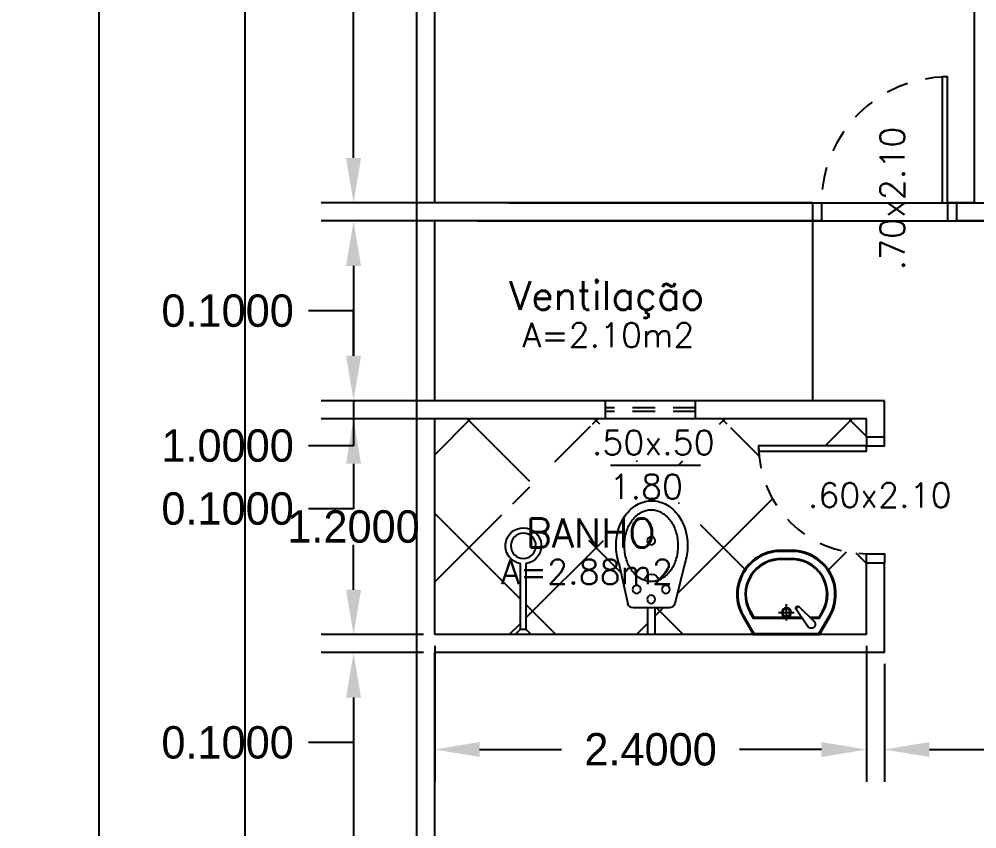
# Model space of a CAD drawing. Extents: x 1223 to 2114, y 507 to 973.
# Drawn here: x 1943.32 to 1948.64, y 627.24 to 631.74 of the extents above; entities that cross this region are included whole.
import ezdxf

# ---------------------------------------------------------------- set-up
doc = ezdxf.new("R2010")
doc.units = 0
doc.header["$MEASUREMENT"] = 0
doc.linetypes.add('HIDDEN2', pattern=[0.1875, 0.125, -0.0625])
doc.layers.get('0').update_dxf_attribs({"linetype": 'CONTINUOUS'})
doc.layers.get('DEFPOINTS').update_dxf_attribs({"linetype": 'CONTINUOUS'})
for name, color, linetype in [('BANHO_COZINHA', 7, 'CONTINUOUS'), ('JANELAS', 8, 'CONTINUOUS'), ('LL', 3, 'CONTINUOUS'), ('PAREDE', 2, 'CONTINUOUS'), ('PORTAS', 4, 'CONTINUOUS'), ('PROJECAO', 7, 'HIDDEN2')]:
    doc.layers.add(name, color=color, linetype=linetype)
doc.styles.add('PADRAO_TXT', font='romans.shx')
doc.dimstyles.get("Standard").update_dxf_attribs({"dimtxt": 0.18, "dimasz": 0.18, "dimexe": 0.18, "dimexo": 0.0625, "dimgap": 0.09, "dimtad": 0, "dimtih": 1, "dimtoh": 1, "dimdec": 4, "dimzin": 0, "dimdsep": 46, "dimtxsty": 'Standard', "dimcen": 0.09, "dimadec": 0, "dimazin": 0, "dimtfac": 1, "dimtdec": 4, "dimtofl": 0, "dimtmove": 0, "dimatfit": 3, "dimfxl": 0, "dimtolj": 1, "dimtzin": 0, "dimarcsym": 0})

# ---------------------------------------------------------------- blocks, each defined once
blk = doc.blocks.new('BIDE')
at = {"layer": 'BANHO_COZINHA'}
for p, q in [((-0.19, 0.3966), (-0.1341, 0.1715)), ((0.1761, 0.3966), (0.1267, 0.1722)), ((-0.105, 0.1487), (0.0974, 0.1487)), ((-0.0234, 0.1487), (-0.0234, -0.0013)), ((0.0166, 0.1487), (0.0166, -0.0013))]:
    blk.add_line(p, q, dxfattribs=at)
blk.add_lwpolyline([(0.1759, 0.396, 0.00058), (0.1761, 0.3966, 0.07973), (0.1918, 0.4946, 0.07973), (0.1761, 0.5926, 0.088644), (0.1336, 0.6713, 0.105072), (0.0667, 0.7264, 0.120616), (-0.0069, 0.7445, 0.120616), (-0.0806, 0.7264, 0.105072), (-0.1475, 0.6713, 0.088644), (-0.19, 0.5926, 0.07973), (-0.2057, 0.4946, 0.07973)], format="xyb", dxfattribs=at)
blk.add_lwpolyline([(-0.1522, 0.4946, 0.074892), (-0.1403, 0.4157, 0.085397), (-0.1086, 0.3532, 0.106179), (-0.058, 0.3088, 0.127661), (-0.0034, 0.2947, 0.127661), (0.0511, 0.3088, 0.106179), (0.1018, 0.3532, 0.085397), (0.1334, 0.4157, 0.074892), (0.1453, 0.4946, 0.074892), (0.1334, 0.5735, 0.085397), (0.1018, 0.6359, 0.106179), (0.0511, 0.6803, 0.127661), (-0.0034, 0.6945, 0.127661), (-0.058, 0.6803, 0.106179), (-0.1086, 0.6359, 0.085397), (-0.1403, 0.5735, 0.074892)], format="xyb", close=True, dxfattribs=at)
for centre in [(-0.0037, 0.5219), (-0.0847, 0.2515), (0.0773, 0.2515), (-0.0037, 0.1965)]:
    blk.add_circle(centre, 0.0226, dxfattribs=at)
for centre, radius, start, end in [((0.1076, 0.4946), 0.3132, 180, 198.2342), ((0.0515, 0.4761), 0.2542, 198.2342, 198.3671), ((-0.0058, 0.2971), 0.04, 5.7973, 171.7626), ((-0.105, 0.1787), 0.03, 193.9353, 270), ((0.0974, 0.1787), 0.03, 270, 347.5928)]:
    blk.add_arc(centre, radius, start, end, dxfattribs=at)
blk = doc.blocks.new('*X117')
at = {"color": 0}
for p, q in [((1945.6263, 629.3156), (1945.8262, 629.5155)), ((1946.1556, 629.1671), (1945.8073, 629.5155)), ((1946.503, 629.4851), (1946.5333, 629.5155)), ((1946.5447, 629.4851), (1946.5144, 629.5155)), ((1947.2101, 629.4851), (1947.2404, 629.5155)), ((1947.2519, 629.4851), (1947.2215, 629.5155)), ((1947.7976, 629.3655), (1947.9476, 629.5155)), ((1948.0263, 629.4178), (1947.9286, 629.5155)), ((1946.2947, 629.2768), (1946.4921, 629.4743)), ((1947.4291, 629.3079), (1947.2725, 629.4645)), ((1946.7531, 629.2768), (1946.7487, 629.2811)), ((1946.9823, 629.2573), (1947.0061, 629.2811)), ((1946.0607, 629.0428), (1946.1556, 629.1378)), ((1946.9741, 628.542), (1947.5034, 629.0713)), ((1946.9871, 629.0428), (1946.9823, 629.0476)), ((1946.1032, 628.5125), (1945.6263, 628.9893)), ((1945.6263, 628.6085), (1945.999, 628.9811)), ((1947.3502, 628.6796), (1947.1032, 628.9267)), ((1946.1332, 628.4082), (1946.5638, 628.8388)), ((1946.6614, 628.6614), (1946.484, 628.8388)), ((1947.8151, 628.6759), (1947.9151, 628.7759)), ((1948.0263, 628.7107), (1947.9688, 628.7682)), ((1946.3002, 628.3155), (1946.1332, 628.4825)), ((1946.8498, 628.4177), (1946.8962, 628.4642)), ((1947.0073, 628.3155), (1946.8586, 628.4642)), ((1946.0404, 628.3155), (1946.1032, 628.3782)), ((1946.7476, 628.3155), (1946.8098, 628.3777))]:
    blk.add_line(p, q, dxfattribs=at)
blk = doc.blocks.new('*D438')
at = {"layer": 'DEFPOINTS', "color": 0, "transparency": 16777216}
for p in [(1945.6263, 628.2155), (1945.1754, 625.0155), (1947.4263, 625.0155)]:
    blk.add_point(p, dxfattribs=at)
at = {"layer": 'PAREDE', "color": 0, "lineweight": -2, "transparency": 16777216}
for p, q in [((1945.5638, 628.2155), (1944.9954, 628.2155)), ((1947.3638, 625.0155), (1944.9954, 625.0155))]:
    blk.add_line(p, q, dxfattribs=at)
at = {"layer": 'PAREDE', "color": 7, "lineweight": -2, "transparency": 16777216}
for p, q in [((1945.1754, 627.9655), (1945.1754, 626.7955)), ((1945.1754, 625.2655), (1945.1754, 626.4355))]:
    blk.add_line(p, q, dxfattribs=at)
at = {"layer": 'PAREDE', "color": 7, "transparency": 16777216}
for points in [[(1945.1337, 627.9655), (1945.2171, 627.9655), (1945.1754, 628.2155)], [(1945.1337, 625.2655), (1945.2171, 625.2655), (1945.1754, 625.0155)]]:
    blk.add_solid(points, dxfattribs=at)
at = {"layer": 'PAREDE', "color": 0, "transparency": 16777216, "insert": (1945.1754, 626.6155), "char_height": 0.18, "attachment_point": 5}
blk.add_mtext('\\A1;3.2000', dxfattribs=at)
blk = doc.blocks.new('*D439')
at = {"layer": 'DEFPOINTS', "color": 0, "transparency": 16777216}
for p in [(1945.9763, 630.7155), (1945.7995, 630.6155), (1951.6568, 630.6155)]:
    blk.add_point(p, dxfattribs=at)
at = {"layer": 'PAREDE', "color": 7, "lineweight": -2, "transparency": 16777216}
for p, q in [((1951.6568, 630.9655), (1951.6568, 631.2155)), ((1951.6568, 630.3655), (1951.6568, 630.1155)), ((1951.6568, 630.1155), (1951.4068, 630.1155))]:
    blk.add_line(p, q, dxfattribs=at)
at = {"layer": 'PAREDE', "color": 0, "lineweight": -2, "transparency": 16777216}
for p, q in [((1946.0388, 630.7155), (1951.8368, 630.7155)), ((1945.862, 630.6155), (1951.8368, 630.6155))]:
    blk.add_line(p, q, dxfattribs=at)
at = {"layer": 'PAREDE', "color": 7, "transparency": 16777216}
for points in [[(1951.6151, 630.9655), (1951.6984, 630.9655), (1951.6568, 630.7155)], [(1951.6151, 630.3655), (1951.6984, 630.3655), (1951.6568, 630.6155)]]:
    blk.add_solid(points, dxfattribs=at)
at = {"layer": 'PAREDE', "color": 0, "transparency": 16777216, "insert": (1950.9568, 630.1155), "char_height": 0.18, "attachment_point": 5}
blk.add_mtext('\\A1;0.1000', dxfattribs=at)
blk = doc.blocks.new('*D440')
at = {"layer": 'DEFPOINTS', "color": 0, "transparency": 16777216}
for p in [(1945.7995, 630.6155), (1949.6763, 625.0155), (1951.6568, 625.0155)]:
    blk.add_point(p, dxfattribs=at)
at = {"layer": 'PAREDE', "color": 0, "lineweight": -2, "transparency": 16777216}
for p, q in [((1945.862, 630.6155), (1951.8368, 630.6155)), ((1949.7388, 625.0155), (1951.8368, 625.0155))]:
    blk.add_line(p, q, dxfattribs=at)
at = {"layer": 'PAREDE', "color": 7, "lineweight": -2, "transparency": 16777216}
for p, q in [((1951.6568, 630.3655), (1951.6568, 627.9955)), ((1951.6568, 625.2655), (1951.6568, 627.6355))]:
    blk.add_line(p, q, dxfattribs=at)
at = {"layer": 'PAREDE', "color": 7, "transparency": 16777216}
for points in [[(1951.6151, 630.3655), (1951.6984, 630.3655), (1951.6568, 630.6155)], [(1951.6151, 625.2655), (1951.6984, 625.2655), (1951.6568, 625.0155)]]:
    blk.add_solid(points, dxfattribs=at)
at = {"layer": 'PAREDE', "color": 0, "transparency": 16777216, "insert": (1951.6568, 627.8155), "char_height": 0.18, "attachment_point": 5}
blk.add_mtext('\\A1;5.6000', dxfattribs=at)
blk = doc.blocks.new('*D441')
at = {"layer": 'DEFPOINTS', "color": 0, "transparency": 16777216}
for p in [(1945.6263, 628.3155), (1948.0263, 628.3155), (1948.0263, 627.6769)]:
    blk.add_point(p, dxfattribs=at)
at = {"layer": 'PAREDE', "color": 0, "lineweight": -2, "transparency": 16777216}
for p, q in [((1945.6263, 628.253), (1945.6263, 627.4969)), ((1948.0263, 628.253), (1948.0263, 627.4969))]:
    blk.add_line(p, q, dxfattribs=at)
at = {"layer": 'PAREDE', "color": 7, "lineweight": -2, "transparency": 16777216}
for p, q in [((1945.8763, 627.6769), (1946.3313, 627.6769)), ((1947.7763, 627.6769), (1947.3213, 627.6769))]:
    blk.add_line(p, q, dxfattribs=at)
at = {"layer": 'PAREDE', "color": 7, "transparency": 16777216}
for points in [[(1945.8763, 627.7186), (1945.8763, 627.6352), (1945.6263, 627.6769)], [(1947.7763, 627.7186), (1947.7763, 627.6352), (1948.0263, 627.6769)]]:
    blk.add_solid(points, dxfattribs=at)
at = {"layer": 'PAREDE', "color": 0, "transparency": 16777216, "insert": (1946.8263, 627.6769), "char_height": 0.18, "attachment_point": 5}
blk.add_mtext('\\A1;2.4000', dxfattribs=at)
blk = doc.blocks.new('*D447')
at = {"layer": 'DEFPOINTS', "color": 0, "transparency": 16777216}
for p in [(1945.9763, 634.2155), (1945.9763, 630.7155), (1951.6568, 630.7155)]:
    blk.add_point(p, dxfattribs=at)
at = {"layer": 'PAREDE', "color": 0, "lineweight": -2, "transparency": 16777216}
for p, q in [((1946.0388, 634.2155), (1951.8368, 634.2155)), ((1946.0388, 630.7155), (1951.8368, 630.7155))]:
    blk.add_line(p, q, dxfattribs=at)
at = {"layer": 'PAREDE', "color": 7, "lineweight": -2, "transparency": 16777216}
for p, q in [((1951.6568, 633.9655), (1951.6568, 632.6455)), ((1951.6568, 630.9655), (1951.6568, 632.2855))]:
    blk.add_line(p, q, dxfattribs=at)
at = {"layer": 'PAREDE', "color": 7, "transparency": 16777216}
for points in [[(1951.6151, 633.9655), (1951.6984, 633.9655), (1951.6568, 634.2155)], [(1951.6151, 630.9655), (1951.6984, 630.9655), (1951.6568, 630.7155)]]:
    blk.add_solid(points, dxfattribs=at)
at = {"layer": 'PAREDE', "color": 0, "transparency": 16777216, "insert": (1951.6568, 632.4655), "char_height": 0.18, "attachment_point": 5}
blk.add_mtext('\\A1;3.5000', dxfattribs=at)
blk = doc.blocks.new('CHUV')
at = {"layer": 'BANHO_COZINHA'}
for p, q in [((0, 0.045), (0, -0.045)), ((0.03, 0.015), (0, 0.045)), ((0.395, 0.015), (0.03, 0.015)), ((0.03, -0.015), (0.03, 0.015)), ((0, -0.045), (0.03, -0.015)), ((0.03, -0.015), (0.3953, -0.015))]:
    blk.add_line(p, q, dxfattribs=at)
blk.add_circle((0.494, 0.0009), 0.07, dxfattribs=at)
blk.add_arc((0.494, 0.0009), 0.1, 189.1456, 171.891, dxfattribs=at)
blk = doc.blocks.new('*D452')
at = {"layer": 'DEFPOINTS', "color": 0, "transparency": 16777216}
for p in [(1945.7995, 629.5155), (1945.1754, 628.3155), (1945.6263, 628.3155)]:
    blk.add_point(p, dxfattribs=at)
at = {"layer": 'PAREDE', "color": 0, "lineweight": -2, "transparency": 16777216}
for p, q in [((1945.737, 629.5155), (1944.9954, 629.5155)), ((1945.5638, 628.3155), (1944.9954, 628.3155))]:
    blk.add_line(p, q, dxfattribs=at)
at = {"layer": 'PAREDE', "color": 7, "lineweight": -2, "transparency": 16777216}
for p, q in [((1945.1754, 629.2655), (1945.1754, 629.0955)), ((1945.1754, 628.5655), (1945.1754, 628.7355))]:
    blk.add_line(p, q, dxfattribs=at)
at = {"layer": 'PAREDE', "color": 7, "transparency": 16777216}
for points in [[(1945.1337, 629.2655), (1945.2171, 629.2655), (1945.1754, 629.5155)], [(1945.1337, 628.5655), (1945.2171, 628.5655), (1945.1754, 628.3155)]]:
    blk.add_solid(points, dxfattribs=at)
at = {"layer": 'PAREDE', "color": 0, "transparency": 16777216, "insert": (1945.1754, 628.9155), "char_height": 0.18, "attachment_point": 5}
blk.add_mtext('\\A1;1.2000', dxfattribs=at)
blk = doc.blocks.new('*D454')
at = {"layer": 'DEFPOINTS', "color": 0, "transparency": 16777216}
for p in [(1945.6263, 628.3155), (1945.1754, 628.2155), (1945.6263, 628.2155)]:
    blk.add_point(p, dxfattribs=at)
at = {"layer": 'PAREDE', "color": 7, "lineweight": -2, "transparency": 16777216}
for p, q in [((1945.1754, 628.5655), (1945.1754, 628.8155)), ((1945.1754, 627.9655), (1945.1754, 627.7155)), ((1945.1754, 627.7155), (1944.9254, 627.7155))]:
    blk.add_line(p, q, dxfattribs=at)
at = {"layer": 'PAREDE', "color": 0, "lineweight": -2, "transparency": 16777216}
for p, q in [((1945.5638, 628.3155), (1944.9954, 628.3155)), ((1945.5638, 628.2155), (1944.9954, 628.2155))]:
    blk.add_line(p, q, dxfattribs=at)
at = {"layer": 'PAREDE', "color": 7, "transparency": 16777216}
for points in [[(1945.1337, 628.5655), (1945.2171, 628.5655), (1945.1754, 628.3155)], [(1945.1337, 627.9655), (1945.2171, 627.9655), (1945.1754, 628.2155)]]:
    blk.add_solid(points, dxfattribs=at)
at = {"layer": 'PAREDE', "color": 0, "transparency": 16777216, "insert": (1944.4754, 627.7155), "char_height": 0.18, "attachment_point": 5}
blk.add_mtext('\\A1;0.1000', dxfattribs=at)
blk = doc.blocks.new('*D455')
at = {"layer": 'DEFPOINTS', "color": 0, "transparency": 16777216}
for p in [(1945.6263, 634.2155), (1945.1754, 630.7155), (1945.7995, 630.7155)]:
    blk.add_point(p, dxfattribs=at)
at = {"layer": 'PAREDE', "color": 0, "lineweight": -2, "transparency": 16777216}
for p, q in [((1945.5638, 634.2155), (1944.9954, 634.2155)), ((1945.737, 630.7155), (1944.9954, 630.7155))]:
    blk.add_line(p, q, dxfattribs=at)
at = {"layer": 'PAREDE', "color": 7, "lineweight": -2, "transparency": 16777216}
for p, q in [((1945.1754, 633.9655), (1945.1754, 632.6455)), ((1945.1754, 630.9655), (1945.1754, 632.2855))]:
    blk.add_line(p, q, dxfattribs=at)
at = {"layer": 'PAREDE', "color": 7, "transparency": 16777216}
for points in [[(1945.1337, 633.9655), (1945.2171, 633.9655), (1945.1754, 634.2155)], [(1945.1337, 630.9655), (1945.2171, 630.9655), (1945.1754, 630.7155)]]:
    blk.add_solid(points, dxfattribs=at)
at = {"layer": 'PAREDE', "color": 0, "transparency": 16777216, "insert": (1945.1754, 632.4655), "char_height": 0.18, "attachment_point": 5}
blk.add_mtext('\\A1;3.5000', dxfattribs=at)
blk = doc.blocks.new('*D456')
at = {"layer": 'DEFPOINTS', "color": 0, "transparency": 16777216}
for p in [(1945.7995, 630.7155), (1945.1754, 630.6155), (1945.7995, 630.6155)]:
    blk.add_point(p, dxfattribs=at)
at = {"layer": 'PAREDE', "color": 7, "lineweight": -2, "transparency": 16777216}
for p, q in [((1945.1754, 630.9655), (1945.1754, 631.2155)), ((1945.1754, 630.3655), (1945.1754, 630.1155)), ((1945.1754, 630.1155), (1944.9254, 630.1155))]:
    blk.add_line(p, q, dxfattribs=at)
at = {"layer": 'PAREDE', "color": 0, "lineweight": -2, "transparency": 16777216}
for p, q in [((1945.737, 630.7155), (1944.9954, 630.7155)), ((1945.737, 630.6155), (1944.9954, 630.6155))]:
    blk.add_line(p, q, dxfattribs=at)
at = {"layer": 'PAREDE', "color": 7, "transparency": 16777216}
for points in [[(1945.1337, 630.9655), (1945.2171, 630.9655), (1945.1754, 630.7155)], [(1945.1337, 630.3655), (1945.2171, 630.3655), (1945.1754, 630.6155)]]:
    blk.add_solid(points, dxfattribs=at)
at = {"layer": 'PAREDE', "color": 0, "transparency": 16777216, "insert": (1944.4754, 630.1155), "char_height": 0.18, "attachment_point": 5}
blk.add_mtext('\\A1;0.1000', dxfattribs=at)
blk = doc.blocks.new('*D457')
at = {"layer": 'DEFPOINTS', "color": 0, "transparency": 16777216}
for p in [(1945.7995, 630.6155), (1945.1754, 629.6155), (1945.7995, 629.6155)]:
    blk.add_point(p, dxfattribs=at)
at = {"layer": 'PAREDE', "color": 0, "lineweight": -2, "transparency": 16777216}
for p, q in [((1945.737, 630.6155), (1944.9954, 630.6155)), ((1945.737, 629.6155), (1944.9954, 629.6155))]:
    blk.add_line(p, q, dxfattribs=at)
at = {"layer": 'PAREDE', "color": 7, "lineweight": -2, "transparency": 16777216}
for p, q in [((1945.1754, 630.3655), (1945.1754, 629.8655)), ((1945.1754, 629.6155), (1945.1754, 629.3655)), ((1945.1754, 629.3655), (1944.9254, 629.3655))]:
    blk.add_line(p, q, dxfattribs=at)
at = {"layer": 'PAREDE', "color": 7, "transparency": 16777216}
for points in [[(1945.1337, 630.3655), (1945.2171, 630.3655), (1945.1754, 630.6155)], [(1945.1337, 629.8655), (1945.2171, 629.8655), (1945.1754, 629.6155)]]:
    blk.add_solid(points, dxfattribs=at)
at = {"layer": 'PAREDE', "color": 0, "transparency": 16777216, "insert": (1944.4754, 629.3655), "char_height": 0.18, "attachment_point": 5}
blk.add_mtext('\\A1;1.0000', dxfattribs=at)
blk = doc.blocks.new('*D458')
at = {"layer": 'DEFPOINTS', "color": 0, "transparency": 16777216}
for p in [(1945.7995, 629.6155), (1945.1754, 629.5155), (1945.7995, 629.5155)]:
    blk.add_point(p, dxfattribs=at)
at = {"layer": 'PAREDE', "color": 7, "lineweight": -2, "transparency": 16777216}
for p, q in [((1945.1754, 629.8655), (1945.1754, 630.1155)), ((1945.1754, 629.2655), (1945.1754, 629.0155)), ((1945.1754, 629.0155), (1944.9254, 629.0155))]:
    blk.add_line(p, q, dxfattribs=at)
at = {"layer": 'PAREDE', "color": 0, "lineweight": -2, "transparency": 16777216}
for p, q in [((1945.737, 629.6155), (1944.9954, 629.6155)), ((1945.737, 629.5155), (1944.9954, 629.5155))]:
    blk.add_line(p, q, dxfattribs=at)
at = {"layer": 'PAREDE', "color": 7, "transparency": 16777216}
for points in [[(1945.1337, 629.8655), (1945.2171, 629.8655), (1945.1754, 629.6155)], [(1945.1337, 629.2655), (1945.2171, 629.2655), (1945.1754, 629.5155)]]:
    blk.add_solid(points, dxfattribs=at)
at = {"layer": 'PAREDE', "color": 0, "transparency": 16777216, "insert": (1944.4754, 629.0155), "char_height": 0.18, "attachment_point": 5}
blk.add_mtext('\\A1;0.1000', dxfattribs=at)
blk = doc.blocks.new('LAVAT2')
at = {"layer": 'BANHO_COZINHA'}
for p, q in [((0.0004, 0.0791), (0.0004, 0.1703)), ((-0.1541, 0.0735), (-0.0696, 0.1573)), ((-0.1213, 0.0424), (-0.0529, 0.1435)), ((-0.0529, 0.1435), (-0.0696, 0.1573)), ((-0.0422, 0.1216), (0.0447, 0.1216))]:
    blk.add_line(p, q, dxfattribs=at)
for points in [[(-0.0193, 0.4676), (0.0193, 0.4676, -0.595397), (0.2423, 0.1008), (0.1841, 0), (-0.1841, 0), (-0.2423, 0.1008, -0.595397)], [(-0.0195, 0.462), (0.0195, 0.462, -0.59561), (0.2375, 0.1036), (0.1809, 0.0056), (-0.1809, 0.0056), (-0.2375, 0.1036, -0.59561)]]:
    blk.add_lwpolyline(points, format="xyb", close=True, dxfattribs=at)
for points in [[(-0.135, 0.0924), (-0.1843, 0.0924), (-0.2026, 0.1242, -0.598795), (-0.0193, 0.4216), (0.0193, 0.4216, -0.599099), (0.2026, 0.124), (0.1843, 0.0924), (-0.0875, 0.0924)], [(-0.1304, 0.097), (-0.1817, 0.097), (-0.1987, 0.1265, -0.599051), (-0.0195, 0.417), (0.0195, 0.417, -0.599358), (0.1986, 0.1263), (0.1817, 0.097), (-0.0844, 0.097)], [(-0.1535, 0.0741, 1.201911), (-0.1175, 0.0481, 1.201911)]]:
    blk.add_lwpolyline(points, format="xyb", dxfattribs=at)
for radius in [0.0263, 0.0209]:
    blk.add_circle((0, 0.1223), radius, dxfattribs=at)
blk.add_arc((-0.0646, 0.1464), 0.012, 346.1488, 114.5815, dxfattribs=at)
blk = doc.blocks.new('*D475')
at = {"layer": 'DEFPOINTS', "color": 0, "transparency": 16777216}
for p in [(1948.1263, 628.2155), (1950.9263, 628.2155), (1950.9263, 627.6769)]:
    blk.add_point(p, dxfattribs=at)
at = {"layer": 'PAREDE', "color": 0, "lineweight": -2, "transparency": 16777216}
for p, q in [((1948.1263, 628.153), (1948.1263, 627.4969)), ((1950.9263, 628.153), (1950.9263, 627.4969))]:
    blk.add_line(p, q, dxfattribs=at)
at = {"layer": 'PAREDE', "color": 7, "lineweight": -2, "transparency": 16777216}
for p, q in [((1948.3763, 627.6769), (1949.0313, 627.6769)), ((1950.6763, 627.6769), (1950.0213, 627.6769))]:
    blk.add_line(p, q, dxfattribs=at)
at = {"layer": 'PAREDE', "color": 7, "transparency": 16777216}
for points in [[(1948.3763, 627.7186), (1948.3763, 627.6352), (1948.1263, 627.6769)], [(1950.6763, 627.7186), (1950.6763, 627.6352), (1950.9263, 627.6769)]]:
    blk.add_solid(points, dxfattribs=at)
at = {"layer": 'PAREDE', "color": 0, "transparency": 16777216, "insert": (1949.5263, 627.6769), "char_height": 0.18, "attachment_point": 5}
blk.add_mtext('\\A1;2.8000', dxfattribs=at)
blk = doc.blocks.new('*D476')
at = {"layer": 'DEFPOINTS', "color": 0, "transparency": 16777216}
for p in [(1948.0263, 628.3155), (1948.1263, 628.2155), (1948.1263, 627.6769)]:
    blk.add_point(p, dxfattribs=at)
at = {"layer": 'PAREDE', "color": 0, "lineweight": -2, "transparency": 16777216}
for p, q in [((1948.0263, 628.253), (1948.0263, 627.4969)), ((1948.1263, 628.153), (1948.1263, 627.4969))]:
    blk.add_line(p, q, dxfattribs=at)
at = {"layer": 'PAREDE', "color": 7, "lineweight": -2, "transparency": 16777216}
for p, q in [((1947.7763, 627.6769), (1947.5263, 627.6769)), ((1948.3763, 627.6769), (1948.6263, 627.6769))]:
    blk.add_line(p, q, dxfattribs=at)
at = {"layer": 'PAREDE', "color": 7, "transparency": 16777216}
for points in [[(1947.7763, 627.7186), (1947.7763, 627.6352), (1948.0263, 627.6769)], [(1948.3763, 627.7186), (1948.3763, 627.6352), (1948.1263, 627.6769)]]:
    blk.add_solid(points, dxfattribs=at)
at = {"layer": 'PAREDE', "color": 0, "transparency": 16777216, "insert": (1949.0763, 627.6769), "char_height": 0.18, "attachment_point": 5}
blk.add_mtext('\\A1;0.1000', dxfattribs=at)
blk = doc.blocks.new('*D510')
at = {"layer": 'DEFPOINTS', "color": 0, "transparency": 16777216}
for p in [(1945.6263, 635.6155), (1944.5714, 618.3155), (1945.5263, 618.3155)]:
    blk.add_point(p, dxfattribs=at)
at = {"layer": 'PAREDE', "color": 0, "lineweight": -2, "transparency": 16777216}
for p, q in [((1945.5638, 635.6155), (1944.3914, 635.6155)), ((1945.4638, 618.3155), (1944.3914, 618.3155))]:
    blk.add_line(p, q, dxfattribs=at)
at = {"layer": 'PAREDE', "color": 7, "lineweight": -2, "transparency": 16777216}
for p, q in [((1944.5714, 635.3655), (1944.5714, 627.1455)), ((1944.5714, 618.5655), (1944.5714, 626.7855))]:
    blk.add_line(p, q, dxfattribs=at)
at = {"layer": 'PAREDE', "color": 7, "transparency": 16777216}
for points in [[(1944.5297, 635.3655), (1944.6131, 635.3655), (1944.5714, 635.6155)], [(1944.5297, 618.5655), (1944.6131, 618.5655), (1944.5714, 618.3155)]]:
    blk.add_solid(points, dxfattribs=at)
at = {"layer": 'PAREDE', "color": 0, "transparency": 16777216, "insert": (1944.5714, 626.9655), "char_height": 0.18, "attachment_point": 5}
blk.add_mtext('\\A1;17.3000', dxfattribs=at)
blk = doc.blocks.new('*D517')
at = {"layer": 'DEFPOINTS', "color": 0, "transparency": 16777216}
for p in [(1943.7597, 641.6655), (1945.5263, 641.6655), (1945.5263, 612.2155)]:
    blk.add_point(p, dxfattribs=at)
at = {"layer": 'PAREDE', "color": 0, "lineweight": -2, "transparency": 16777216}
for p, q in [((1945.4638, 641.6655), (1943.5797, 641.6655)), ((1945.4638, 612.2155), (1943.5797, 612.2155))]:
    blk.add_line(p, q, dxfattribs=at)
at = {"layer": 'PAREDE', "color": 7, "lineweight": -2, "transparency": 16777216}
for p, q in [((1943.7597, 641.4855), (1943.7597, 627.1205)), ((1943.7597, 612.3955), (1943.7597, 626.7605))]:
    blk.add_line(p, q, dxfattribs=at)
at = {"layer": 'PAREDE', "color": 7, "transparency": 16777216}
for points in [[(1943.7297, 641.4855), (1943.7897, 641.4855), (1943.7597, 641.6655)], [(1943.7297, 612.3955), (1943.7897, 612.3955), (1943.7597, 612.2155)]]:
    blk.add_solid(points, dxfattribs=at)
at = {"layer": 'PAREDE', "color": 0, "transparency": 16777216, "insert": (1943.7597, 626.9405), "char_height": 0.18, "attachment_point": 5}
blk.add_mtext('\\A1;29.4500', dxfattribs=at)

msp = doc.modelspace()

# ---------------------------------------------------------------- linework, layer by layer
at = {"layer": 'JANELAS'}
for p, q in [((1947.72633, 630.61547), (1947.72633, 629.61547)), ((1947.07633, 629.61547), (1946.57633, 629.61547)), ((1947.07633, 629.51547), (1946.57633, 629.51547)), ((1947.104, 629.2549), (1946.604, 629.2549))]:
    msp.add_line(p, q, dxfattribs=at)
at = {"layer": 'LL'}
msp.add_line((1945.52633, 612.21547), (1945.52633, 641.66547), dxfattribs=at)
at = {"layer": 'PAREDE'}
for p, q in [((1945.52633, 612.21547), (1945.52633, 641.66547)), ((1948.62633, 630.71547), (1948.62633, 634.31547)), ((1945.62633, 630.71547), (1945.62633, 634.21547)), ((1947.72633, 630.71547), (1945.62633, 630.71547)), ((1947.72633, 630.71547), (1947.72633, 630.61547)), ((1948.62633, 630.71547), (1948.52633, 630.71547)), ((1948.52633, 630.71547), (1948.52633, 630.61547)), ((1947.72633, 630.61547), (1945.62633, 630.61547)), ((1945.62633, 629.61547), (1945.62633, 630.61547)), ((1948.72633, 630.61547), (1948.52633, 630.61547)), ((1946.57633, 629.61547), (1945.62633, 629.61547)), ((1946.57633, 629.51547), (1946.57633, 629.61547)), ((1948.12633, 629.61547), (1947.07633, 629.61547)), ((1947.07633, 629.51547), (1947.07633, 629.61547)), ((1948.12633, 629.41547), (1948.12633, 629.61547)), ((1945.62633, 628.31547), (1945.62633, 629.51547)), ((1946.57633, 629.51547), (1945.62633, 629.51547)), ((1948.02633, 629.51547), (1947.07633, 629.51547)), ((1948.02633, 629.41547), (1948.02633, 629.51547)), ((1948.02633, 629.41547), (1948.12633, 629.41547)), ((1948.02633, 628.31547), (1948.02633, 628.71547)), ((1948.02633, 628.71547), (1948.12633, 628.71547)), ((1948.12633, 628.21547), (1948.12633, 628.71547)), ((1948.02633, 628.31547), (1945.62633, 628.31547)), ((1948.12633, 628.21547), (1945.62633, 628.21547)), ((1945.62633, 623.01547), (1945.62633, 628.21547))]:
    msp.add_line(p, q, dxfattribs=at)
at = {"layer": 'PORTAS'}
for points in [[(1948.47633, 630.71547), (1948.47633, 631.41547), (1948.44633, 631.41547), (1948.44633, 630.71547)], [(1948.02633, 629.36547), (1947.42633, 629.36547), (1947.42633, 629.33547), (1948.02633, 629.33547)]]:
    msp.add_lwpolyline(points, close=True, dxfattribs=at)
for points in [[(1947.72633, 630.71547), (1947.77633, 630.71547), (1947.77633, 630.61547), (1947.72633, 630.61547)], [(1948.52633, 630.71547), (1948.47633, 630.71547), (1948.47633, 630.61547), (1948.52633, 630.61547)], [(1948.02633, 629.41547), (1948.02633, 629.36547), (1948.12633, 629.36547), (1948.12633, 629.41547)], [(1948.02633, 628.71547), (1948.02633, 628.76547), (1948.12633, 628.76547), (1948.12633, 628.71547)]]:
    msp.add_lwpolyline(points, dxfattribs=at)
at = {"layer": 'PROJECAO'}
for p, q in [((1947.07633, 629.57547), (1946.57633, 629.57547)), ((1947.07633, 629.55547), (1946.57633, 629.55547))]:
    msp.add_line(p, q, dxfattribs=at)
for centre, radius, start, end in [((1948.47633, 630.71547), 0.7, 90, 180), ((1948.02633, 629.36547), 0.6, 180, 270)]:
    msp.add_arc(centre, radius, start, end, dxfattribs=at)

# ---------------------------------------------------------------- block references
at = {"layer": 'JANELAS', "linetype": 'Continuous'}
msp.add_blockref('*X117', (0, 0), dxfattribs=at)
at = {"layer": 'PAREDE', "xscale": -1}
for name, p in [('BIDE', (1946.82633, 628.31547)), ('LAVAT2', (1947.58136, 628.31547))]:
    msp.add_blockref(name, p, dxfattribs=at)
at = {"layer": 'PAREDE', "xscale": -1, "rotation": 270}
msp.add_blockref('CHUV', (1946.11821, 628.31547), dxfattribs=at)

# ---------------------------------------------------------------- texts
at = {"layer": 'JANELAS', "style": 'PADRAO_TXT'}
msp.add_text('.70x2.10', height=0.136, rotation=90, dxfattribs=at).set_placement((1948.23806, 630.34009))
for s, p in [('A=2.10m2', (1946.11404, 629.91267)), ('.50x.50', (1946.50023, 629.31514)), ('1.80', (1946.59904, 629.07036)), ('.60x2.10', (1947.70043, 629.02306)), ('A=2.88m2', (1945.9949, 628.59645))]:
    msp.add_text(s, height=0.136, dxfattribs=at).set_placement(p)
at = {"layer": 'PAREDE', "style": 'PADRAO_TXT'}
for s, p in [('Ventilação', (1946.04018, 630.12055)), ('BANHO', (1946.13355, 628.80045))]:
    msp.add_text(s, height=0.16, dxfattribs=at).set_placement(p)

# ---------------------------------------------------------------- dimensions: what is measured, and where the dimension line sits
at = {"layer": 'PAREDE'}
dim = msp.add_aligned_dim(p1=(1945.52633, 612.21547), p2=(1945.52633, 641.66547), distance=1.76664, dimstyle='Standard', override={"dimclrd": 7}, dxfattribs=at)
dim.commit()
dim.dimension.update_dxf_attribs({"geometry": '*D517', "text_midpoint": (1943.75969, 626.94047)})
for base, p1, p2, picture, middle in [((1944.57141, 618.31547), (1945.62633, 635.61547), (1945.52633, 618.31547), '*D510', (1944.57141, 626.96547)), ((1945.17541, 630.71547), (1945.62633, 634.21547), (1945.79954, 630.71547), '*D455', (1945.17541, 632.46547)), ((1951.65678, 630.71547), (1945.97633, 634.21547), (1945.97633, 630.71547), '*D447', (1951.65678, 632.46547)), ((1945.17541, 630.61547), (1945.79954, 630.71547), (1945.79954, 630.61547), '*D456', (1944.47541, 630.11547)), ((1951.65678, 630.61547), (1945.97633, 630.71547), (1945.79954, 630.61547), '*D439', (1950.95678, 630.11547)), ((1945.17541, 629.61547), (1945.79954, 630.61547), (1945.79954, 629.61547), '*D457', (1944.47541, 629.36547)), ((1951.65678, 625.01547), (1945.79954, 630.61547), (1949.67633, 625.01547), '*D440', (1951.65678, 627.81547)), ((1945.17541, 629.51547), (1945.79954, 629.61547), (1945.79954, 629.51547), '*D458', (1944.47541, 629.01547)), ((1945.17541, 628.31547), (1945.79954, 629.51547), (1945.62633, 628.31547), '*D452', (1945.17541, 628.91547)), ((1945.17541, 628.21547), (1945.62633, 628.31547), (1945.62633, 628.21547), '*D454', (1944.47541, 627.71547)), ((1945.17541, 625.01547), (1945.62633, 628.21547), (1947.42633, 625.01547), '*D438', (1945.17541, 626.61547))]:
    dim = msp.add_linear_dim(base=base, p1=p1, p2=p2, angle=90, dimstyle='Standard', override={"dimasz": 0.25, "dimlfac": 1, "dimclrd": 7}, dxfattribs=at)
    dim.commit()
    dim.dimension.update_dxf_attribs({"geometry": picture, "text_midpoint": middle})
for base, p1, p2, picture, middle in [((1948.02633, 627.6769), (1945.62633, 628.31547), (1948.02633, 628.31547), '*D441', (1946.82633, 627.6769)), ((1948.12633, 627.6769), (1948.02633, 628.31547), (1948.12633, 628.21547), '*D476', (1949.07633, 627.6769)), ((1950.92633, 627.6769), (1948.12633, 628.21547), (1950.92633, 628.21547), '*D475', (1949.52633, 627.6769))]:
    dim = msp.add_linear_dim(base=base, p1=p1, p2=p2, dimstyle='Standard', override={"dimasz": 0.25, "dimlfac": 1, "dimclrd": 7}, dxfattribs=at)
    dim.commit()
    dim.dimension.update_dxf_attribs({"geometry": picture, "text_midpoint": middle})

doc.saveas('drawing.dxf')
